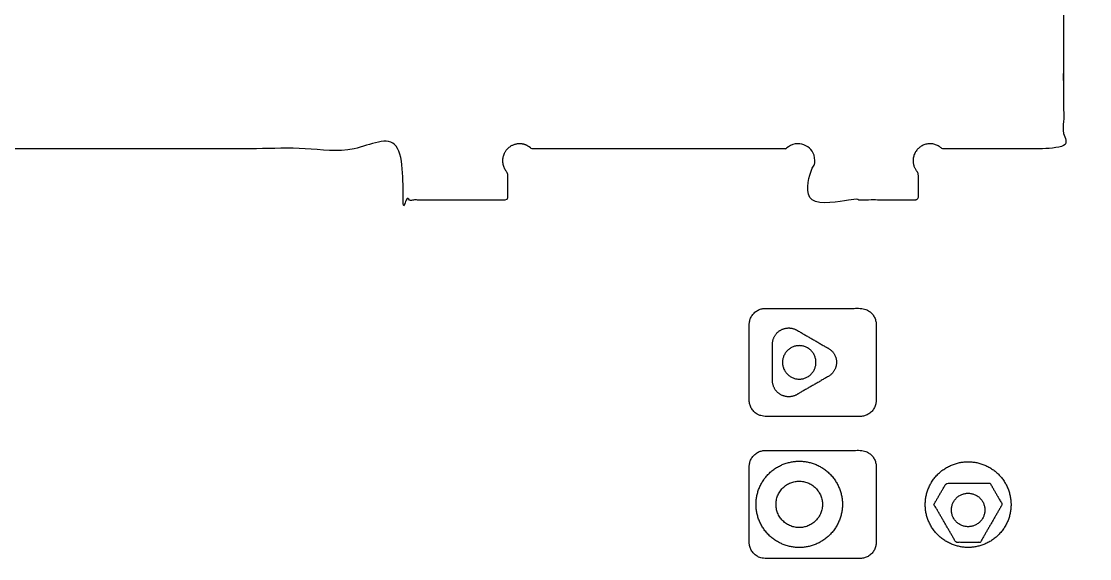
# Model space of a CAD drawing. Header units: millimetres. Extents: x -5 to 580, y 325 to 896.
# Drawn here: x 350.1 to 547.9, y 325 to 424.6 of the extents above; entities that cross this region are included whole.
import ezdxf

# ---------------------------------------------------------------- set-up
doc = ezdxf.new("R2010")
doc.units = ezdxf.units.MM
doc.header["$MEASUREMENT"] = 0
for name, color, linetype, true_color in [('Eccentric glideblock spacer', 18, 'Continuous', 0x000000), ('Glide blocks', 18, 'Continuous', 0x000000), ('Machine bed', 18, 'Continuous', 0x000000)]:
    doc.layers.add(name, color=color, linetype=linetype, true_color=true_color)

msp = doc.modelspace()

# ---------------------------------------------------------------- linework, layer by layer
at = {"layer": 'Eccentric glideblock spacer'}
for points, knots in [([(533.31, 335.06), (533.31, 343), (525.37, 343), (517.43, 343), (517.43, 335.06), (517.43, 327.12), (525.37, 327.12), (533.31, 327.12), (533.31, 335.06)], [0, 0, 0, 12.566371, 12.566371, 25.132741, 25.132741, 37.699112, 37.699112, 50.265482, 50.265482, 50.265482]), ([(528.47, 334.06), (528.47, 337.16), (525.37, 337.16), (522.27, 337.16), (522.27, 334.06), (522.27, 330.96), (525.37, 330.96), (528.47, 330.96), (528.47, 334.06)], [0, 0, 0, 4.869469, 4.869469, 9.738937, 9.738937, 14.608406, 14.608406, 19.477874, 19.477874, 19.477874])]:
    msp.add_rational_spline(points, [1, 0.707106781187, 1, 0.707106781187, 1, 0.707106781187, 1, 0.707106781187, 1], degree=2, knots=knots, dxfattribs=at)
msp.add_open_spline([(529.44, 339.01), (525.37, 339.01), (521.3, 339.01), (520.17, 337.06), (519.04, 335.11), (521.08, 331.59), (523.11, 328.06), (525.37, 328.06), (527.62, 328.06), (529.65, 331.59), (531.69, 335.11), (530.56, 337.06), (529.44, 339.01)], degree=2, knots=[21.952961, 21.952961, 21.952961, 26.539825, 26.539825, 31.043157, 31.043157, 35.630021, 35.630021, 40.133353, 40.133353, 44.720216, 44.720216, 49.223549, 49.223549, 49.223549], dxfattribs=at)
at = {"layer": 'Glide blocks'}
for points, weights, knots in [([(508.35, 354.4), (508.35, 360.42), (508.35, 368.42), (508.35, 371.42), (505.35, 371.42), (496.42, 371.42), (487.85, 371.42), (484.85, 371.42), (484.85, 368.42), (484.85, 360.42), (484.85, 354.4), (484.85, 351.4), (487.85, 351.4), (496.42, 351.4), (505.35, 351.4), (508.35, 351.4), (508.35, 354.4)], [1, 1, 1, 0.707106781187, 1, 1, 1, 0.707106781187, 1, 1, 1, 0.707106781187, 1, 1, 1, 0.707106781187, 1], [203.424778, 203.424778, 203.424778, 219.424778, 219.424778, 224.137167, 224.137167, 241.270239, 241.270239, 245.982628, 245.982628, 261.982628, 261.982628, 266.695017, 266.695017, 283.828089, 283.828089, 288.540478, 288.540478, 288.540478]), ([(499.5, 358.81), (501, 359.68), (501, 361.41), (501, 363.14), (499.5, 364.01), (496.57, 365.7), (493.65, 367.39), (492.15, 368.25), (490.65, 367.39), (489.15, 366.52), (489.15, 364.79), (489.15, 361.41), (489.15, 358.03), (489.15, 356.3), (490.65, 355.44), (492.15, 354.57), (493.65, 355.44), (496.57, 357.12), (499.5, 358.81)], [1, 0.866025403784, 1, 0.866025403784, 1, 1, 1, 0.866025403784, 1, 0.866025403784, 1, 1, 1, 0.866025403784, 1, 0.866025403784, 1, 1, 1], [0, 0, 0, 3.141593, 3.141593, 6.283185, 6.283185, 14.069867, 14.069867, 17.21146, 17.21146, 20.353052, 20.353052, 28.139734, 28.139734, 31.281327, 31.281327, 34.422919, 34.422919, 42.209601, 42.209601, 42.209601]), ([(494.1, 358.31), (491, 358.31), (491, 361.41), (491, 364.51), (494.1, 364.51), (497.2, 364.51), (497.2, 361.41), (497.2, 358.31), (494.1, 358.31)], [1, 0.707106781187, 1, 0.707106781187, 1, 0.707106781187, 1, 0.707106781187, 1], [-20.106193, -20.106193, -20.106193, -15.079645, -15.079645, -10.053096, -10.053096, -5.026548, -5.026548, 0, 0, 0]), ([(508.35, 328.07), (508.35, 334.1), (508.35, 342.1), (508.35, 345.1), (505.35, 345.1), (496.42, 345.1), (487.85, 345.1), (484.85, 345.1), (484.85, 342.1), (484.85, 334.1), (484.85, 328.07), (484.85, 325.07), (487.85, 325.07), (496.42, 325.07), (505.35, 325.07), (508.35, 325.07), (508.35, 328.07)], [1, 1, 1, 0.707106781187, 1, 1, 1, 0.707106781187, 1, 1, 1, 0.707106781187, 1, 1, 1, 0.707106781187, 1], [203.424778, 203.424778, 203.424778, 219.424778, 219.424778, 224.137167, 224.137167, 241.270239, 241.270239, 245.982628, 245.982628, 261.982628, 261.982628, 266.695017, 266.695017, 283.828089, 283.828089, 288.540478, 288.540478, 288.540478]), ([(502.1, 335.1), (502.1, 343.1), (494.1, 343.1), (486.1, 343.1), (486.1, 335.1), (486.1, 327.1), (494.1, 327.1), (502.1, 327.1), (502.1, 335.1)], [1, 0.707106781187, 1, 0.707106781187, 1, 0.707106781187, 1, 0.707106781187, 1], [0, 0, 0, 12.566371, 12.566371, 25.132741, 25.132741, 37.699112, 37.699112, 50.265482, 50.265482, 50.265482]), ([(498.4, 335.1), (498.4, 339.4), (494.1, 339.4), (489.8, 339.4), (489.8, 335.1), (489.8, 330.8), (494.1, 330.8), (498.4, 330.8), (498.4, 335.1)], [1, 0.707106781187, 1, 0.707106781187, 1, 0.707106781187, 1, 0.707106781187, 1], [0, 0, 0, 6.440265, 6.440265, 12.88053, 12.88053, 19.320795, 19.320795, 25.76106, 25.76106, 25.76106])]:
    msp.add_rational_spline(points, weights, degree=2, knots=knots, dxfattribs=at)
at = {"layer": 'Machine bed'}
msp.add_rational_spline([(279.9, 401), (282.13, 403.23), (284.35, 401), (350, 401), (415.65, 401), (417.87, 403.23), (420.1, 401), (422.33, 398.77), (420.1, 396.55), (420.1, 394.27), (420.1, 392), (420.1, 391.5), (420.6, 391.5), (425.1, 391.5), (439.6, 391.5), (440.1, 391.5), (440.1, 392), (440.1, 394.27), (440.1, 396.55), (437.87, 398.77), (440.1, 401), (442.33, 403.23), (444.55, 401), (468.1, 401), (491.65, 401), (493.87, 403.23), (496.1, 401), (498.33, 398.77), (496.1, 396.55), (496.1, 394.27), (496.1, 392), (496.1, 391.5), (496.6, 391.5), (511.1, 391.5), (515.6, 391.5), (516.1, 391.5), (516.1, 392), (516.1, 394.27), (516.1, 396.55), (513.87, 398.77), (516.1, 401), (518.33, 403.23), (520.55, 401), (525.8, 401), (543.05, 401), (543.05, 645.5), (543.05, 890), (543.05, 893), (540.05, 893), (350, 893), (159.95, 893), (156.95, 893), (156.95, 890), (156.95, 645.5), (156.95, 401), (162.2, 401), (179.45, 401), (181.67, 403.23), (183.9, 401), (186.13, 398.77), (183.9, 396.55), (183.9, 394.27), (183.9, 392), (183.9, 391.5), (184.4, 391.5), (188.9, 391.5), (203.4, 391.5), (203.9, 391.5), (203.9, 392), (203.9, 394.27), (203.9, 396.55), (201.67, 398.77), (203.9, 401), (206.13, 403.23), (208.35, 401), (231.9, 401), (255.45, 401), (257.67, 403.23), (259.9, 401), (262.13, 398.77), (259.9, 396.55), (259.9, 394.27), (259.9, 392), (259.9, 391.5), (260.4, 391.5), (274.9, 391.5), (279.4, 391.5), (279.9, 391.5), (279.9, 392), (279.9, 394.27), (279.9, 396.55), (277.67, 398.77), (279.9, 401)], [1, 0.707106781187, 1, 1, 1, 0.707106781187, 1, 0.707106781187, 1, 1, 1, 0.707106781184, 1, 1, 1, 0.707106781187, 1, 1, 1, 0.707106781187, 1, 0.707106781187, 1, 1, 1, 0.707106781187, 1, 0.707106781187, 1, 1, 1, 0.707106781183, 1, 1, 1, 0.707106781179, 1, 1, 1, 0.707106781187, 1, 0.707106781187, 1, 1, 1, 1, 1, 0.707106781187, 1, 1, 1, 0.707106781187, 1, 1, 1, 1, 1, 0.707106781187, 1, 0.707106781187, 1, 1, 1, 0.707106781187, 1, 1, 1, 0.707106781188, 1, 1, 1, 0.707106781187, 1, 0.707106781187, 1, 1, 1, 0.707106781187, 1, 0.707106781187, 1, 1, 1, 0.707106781187, 1, 1, 1, 0.707106781181, 1, 1, 1, 0.707106781187, 1], degree=2, knots=[0, 0, 0, 4.948008, 4.948008, 112.238463, 112.238463, 117.186471, 117.186471, 122.13448, 122.13448, 122.870879, 122.870879, 123.656278, 123.656278, 129.769078, 129.769078, 130.554476, 130.554476, 131.290875, 131.290875, 136.238884, 136.238884, 141.186892, 141.186892, 232.277347, 232.277347, 237.225355, 237.225355, 242.173364, 242.173364, 242.909763, 242.909763, 243.695161, 243.695161, 249.807961, 249.807961, 250.593359, 250.593359, 251.329759, 251.329759, 256.277767, 256.277767, 261.225776, 261.225776, 271.722326, 271.722326, 701.08818, 701.08818, 705.800569, 705.800569, 1085.903215, 1085.903215, 1090.615604, 1090.615604, 1519.981457, 1519.981457, 1530.478008, 1530.478008, 1535.426016, 1535.426016, 1540.374025, 1540.374025, 1541.110424, 1541.110424, 1541.895822, 1541.895822, 1548.008622, 1548.008622, 1548.79402, 1548.79402, 1549.53042, 1549.53042, 1554.478428, 1554.478428, 1559.426437, 1559.426437, 1650.516891, 1650.516891, 1655.4649, 1655.4649, 1660.412908, 1660.412908, 1661.149308, 1661.149308, 1661.934706, 1661.934706, 1668.047506, 1668.047506, 1668.832904, 1668.832904, 1669.569304, 1669.569304, 1674.517312, 1674.517312, 1674.517312], dxfattribs=at)

doc.saveas('drawing.dxf')
